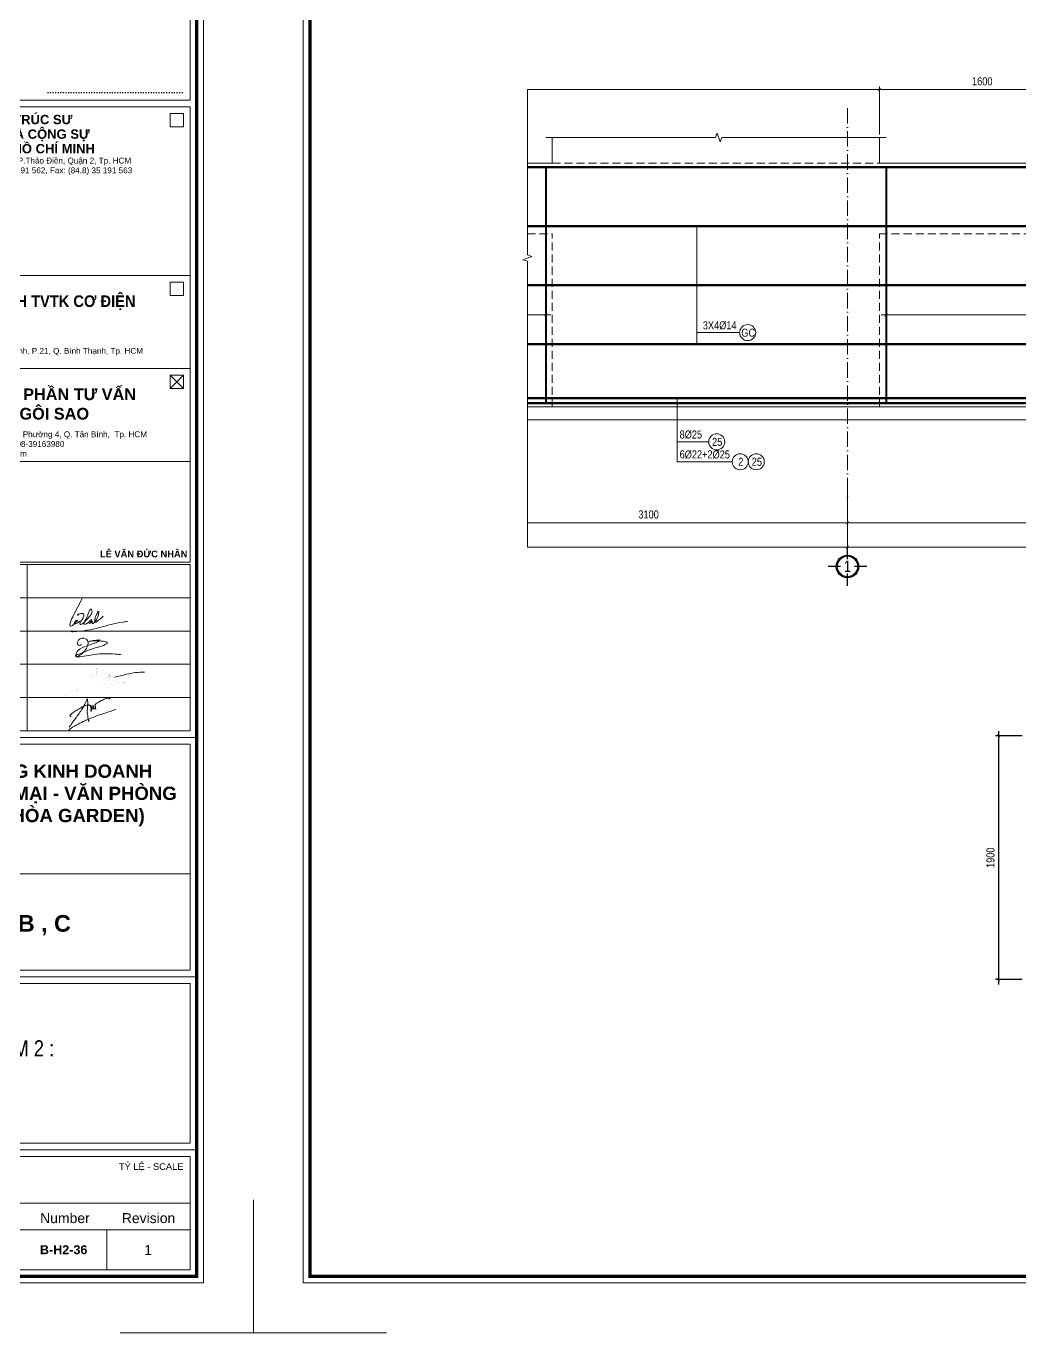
# Model space of a CAD drawing. Header units: millimetres. Extents: x 3014920 to 3563667, y -1638653 to -1356471.
# Drawn here: x 3387475 to 3395218, y -1621074 to -1610889 of the extents above; entities that cross this region are included whole.
import ezdxf
from ezdxf.enums import TextEntityAlignment as Align
from ezdxf.xclip import XClip

# ---------------------------------------------------------------- set-up
doc = ezdxf.new("R2010")
doc.units = ezdxf.units.MM
doc.header["$MEASUREMENT"] = 0
doc.header["$XCLIPFRAME"] = 0
doc.header["$PDMODE"] = 2
for name, pattern in [('6 TANG DIEN HINH 14-15$0$ACAD_ISO10W100', [18, 12, -3, 0, -3]), ('ACAD_ISO04W100', [30, 24, -3, 0, -3]), ('CENTER', [2, 1.25, -0.25, 0.25, -0.25]), ('HIDDEN', [0.375, 0.25, -0.125])]:
    doc.linetypes.add(name, pattern=pattern)
doc.layers.get('0').update_dxf_attribs({"lineweight": 9})
doc.layers.get('Defpoints').update_dxf_attribs({"color": 10, "lineweight": 0})
for name, color, linetype, lineweight in [('2', 2, 'Continuous', 20), ('CDAI', 21, 'Continuous', 40), ('CHG_XX_Khung ten$0$TEXT', 7, 'Continuous', 15), ('CHUNHO', 7, 'CENTER', 13), ('CHUTO', 51, 'Continuous', 15), ('CTHEP', 50, 'Continuous', 50), ('DBAO', 90, 'Continuous', 13), ('DGIONG', 130, 'Continuous', 13), ('KTH', 154, 'Continuous', 9), ('Net khuat', 8, 'HIDDEN', 13), ('TEXT', 7, 'Continuous', 15), ('TRUC', 251, 'ACAD_ISO04W100', 9)]:
    doc.layers.add(name, color=color, linetype=linetype, lineweight=lineweight)
doc.layers.add('8', color=8, linetype='Continuous')
doc.styles.add('ArialB', font='arialbd.ttf')
doc.styles.add('CHG_XX_Khung ten$0$A1 BORDER$0$ARIAL', font='arial.ttf')
doc.styles.add('CHG_XX_Khung ten$0$A1 BORDER$0$Arial - Bold', font='arialbd.ttf', dxfattribs={"height": 2.5})
doc.styles.add('CHG_XX_Khung ten$0$A1 BORDER$0$Title Block DD$0$Arial - Bold', font='arialbd.ttf', dxfattribs={"height": 2.5})
doc.styles.add('CHG_XX_Khung ten$0$arial', font='arial.ttf')
doc.styles.add('CHG_XX_Khung ten$0$Arial - Bold', font='arialbd.ttf')
doc.styles.add('HELVECONDENSE', font='VHELVCN_0.TTF')
doc.styles.add('Star-HelCon', font='VHELVCN_0.TTF')
doc.styles.add('TTP-HelCon', font='VHELVCN_0.TTF')
doc.styles.add('VNI-HELVE-CONDENSE', font='VHELVCN_0.TTF')
doc.dimstyles.new('kc-25', dxfattribs={"dimtxt": 62.5, "dimasz": 20, "dimexe": 20, "dimexo": 50, "dimgap": 25, "dimtad": 3, "dimdec": 0, "dimzin": 0, "dimdsep": 46, "dimtxsty": 'VNI-HELVE-CONDENSE', "dimblk": 'DIM', "dimcen": 2.5, "dimclrd": 256, "dimclre": 154, "dimclrt": 7, "dimaunit": 1, "dimadec": 0, "dimazin": 0, "dimtfac": 1, "dimtdec": 0, "dimtix": 1, "dimtmove": 0, "dimatfit": 3, "dimldrblk": 'DOT', "dimfxl": 1, "dimtolj": 1, "dimtzin": 0, "dimarcsym": 0})
doc.dimstyles.new('TTP-25', dxfattribs={"dimscale": 25, "dimtxt": 2.5, "dimasz": 1, "dimexe": 1, "dimexo": 1, "dimgap": 0.09, "dimtad": 0, "dimdec": 4, "dimrnd": 1, "dimzin": 9, "dimdsep": 46, "dimtxsty": 'TTP-HelCon', "dimblk": 'ARCHTICK', "dimcen": 0.09, "dimdle": 1.5, "dimclrd": 256, "dimclre": 256, "dimclrt": 7, "dimadec": 0, "dimazin": 0, "dimtfac": 1, "dimtdec": 4, "dimtmove": 0, "dimatfit": 3, "dimldrblk": 'ARCHTICK', "dimfxl": 1, "dimtvp": 1, "dimtolj": 1, "dimtzin": 0, "dimarcsym": 0})

# ---------------------------------------------------------------- blocks, each defined once
blk = doc.blocks.new('2Y-30')
at = {"layer": 'CTHEP'}
for p, q in [((49527.12206, -515), (4760.76516, -515)), ((49527.12206, -900), (4760.76516, -900)), ((49527.12206, -1385), (4760.76516, -1385))]:
    blk.add_line(p, q, dxfattribs=at)
for points in [[(4707.31066, -529.99859), (4707.31066, -30), (49599.99998, -30)], [(4712.18589, -1870), (49569.99999, -1870), (49569.99999, -1170)]]:
    blk.add_lwpolyline(points, dxfattribs=at)
at = {"layer": 'DBAO', "linetype": 'Continuous'}
blk.add_line((4666.37048, -1900), (49599.99998, -1900), dxfattribs=at)
blk = doc.blocks.new('_ArchTick')
at = {"color": 0, "linetype": 'ByBlock', "const_width": 0.15}
blk.add_lwpolyline([(-0.5, -0.5), (0.5, 0.5)], dxfattribs=at)
blk = doc.blocks.new('*D1028')
at = {"layer": 'Defpoints', "color": 0, "ltscale": 500, "transparency": 16777216}
for p in [(3395261, -1616421), (3395052, -1618321), (3395261, -1618321)]:
    blk.add_point(p, dxfattribs=at)
at = {"layer": 'KTH', "lineweight": -2, "ltscale": 500, "transparency": 16777216}
for p, q in [((3395236, -1616421), (3395027, -1616421)), ((3395052, -1616384), (3395052, -1618359)), ((3395236, -1618321), (3395027, -1618321))]:
    blk.add_line(p, q, dxfattribs=at)
at = {"layer": 'KTH', "lineweight": -2, "ltscale": 500, "transparency": 16777216, "xscale": 25, "yscale": 25, "zscale": 25}
for p, rotation in [((3395052, -1616421), 90), ((3395052, -1618321), 270)]:
    blk.add_blockref('_ArchTick', p, dxfattribs=dict(at, rotation=rotation))
at = {"layer": 'KTH', "color": 7, "ltscale": 500, "transparency": 16777216, "insert": (3394989, -1617371), "char_height": 62.5, "attachment_point": 5, "rotation": 90, "style": 'TTP-HelCon'}
blk.add_mtext('\\A1;1900', dxfattribs=at)
blk = doc.blocks.new('*D1644')
at = {"layer": 'Defpoints', "color": 0, "transparency": 16777216}
for p in [(35225, -2491), (44625, -2491), (35225, -2992)]:
    blk.add_point(p, dxfattribs=at)
at = {"layer": 'KTH', "lineweight": -2, "transparency": 16777216}
for p, q in [((35225, -2516), (35225, -3017)), ((44625, -2516), (44625, -3017)), ((44662, -2992), (35187, -2992))]:
    blk.add_line(p, q, dxfattribs=at)
at = {"layer": 'KTH', "lineweight": -2, "transparency": 16777216, "xscale": 25, "yscale": 25, "zscale": 25, "rotation": 180}
blk.add_blockref('_ArchTick', (35225, -2992), dxfattribs=at)
at = {"layer": 'KTH', "lineweight": -2, "transparency": 16777216, "xscale": 25, "yscale": 25, "zscale": 25}
blk.add_blockref('_ArchTick', (44625, -2992), dxfattribs=at)
at = {"layer": 'KTH', "color": 7, "transparency": 16777216, "insert": (39925, -2928), "char_height": 62.5, "attachment_point": 5, "style": 'TTP-HelCon'}
blk.add_mtext('\\A1;9400', dxfattribs=at)
blk = doc.blocks.new('*D1650')
at = {"layer": 'Defpoints', "color": 0, "transparency": 16777216}
for p in [(41825, 574), (38375, 300), (41825, 300)]:
    blk.add_point(p, dxfattribs=at)
at = {"layer": 'KTH', "lineweight": -2, "transparency": 16777216}
for p, q in [((38338, 574), (41862, 574)), ((38375, 325), (38375, 599)), ((41825, 325), (41825, 599))]:
    blk.add_line(p, q, dxfattribs=at)
at = {"layer": 'KTH', "lineweight": -2, "transparency": 16777216, "xscale": 25, "yscale": 25, "zscale": 25, "rotation": 180}
blk.add_blockref('_ArchTick', (38375, 574), dxfattribs=at)
at = {"layer": 'KTH', "lineweight": -2, "transparency": 16777216, "xscale": 25, "yscale": 25, "zscale": 25}
blk.add_blockref('_ArchTick', (41825, 574), dxfattribs=at)
at = {"layer": 'KTH', "color": 7, "transparency": 16777216, "insert": (40100, 638), "char_height": 62.5, "attachment_point": 5, "style": 'TTP-HelCon'}
blk.add_mtext('\\A1;3450', dxfattribs=at)
blk = doc.blocks.new('*D1655')
at = {"layer": 'Defpoints', "color": 0, "transparency": 16777216}
for p in [(38375, -2491), (41825, -2491), (41825, -2792)]:
    blk.add_point(p, dxfattribs=at)
at = {"layer": 'KTH', "lineweight": -2, "transparency": 16777216}
for p, q in [((38375, -2516), (38375, -2817)), ((41825, -2516), (41825, -2817)), ((38337, -2792), (41862, -2792))]:
    blk.add_line(p, q, dxfattribs=at)
at = {"layer": 'KTH', "lineweight": -2, "transparency": 16777216, "xscale": 25, "yscale": 25, "zscale": 25, "rotation": 180}
blk.add_blockref('_ArchTick', (38375, -2792), dxfattribs=at)
at = {"layer": 'KTH', "lineweight": -2, "transparency": 16777216, "xscale": 25, "yscale": 25, "zscale": 25}
blk.add_blockref('_ArchTick', (41825, -2792), dxfattribs=at)
at = {"layer": 'KTH', "color": 7, "transparency": 16777216, "insert": (40100, -2728), "char_height": 62.5, "attachment_point": 5, "style": 'TTP-HelCon'}
blk.add_mtext('\\A1;3450', dxfattribs=at)
blk = doc.blocks.new('*D1606')
at = {"layer": 'Defpoints', "color": 0, "transparency": 16777216}
for p in [(68225, -884), (68975, -884), (68225, -1182)]:
    blk.add_point(p, dxfattribs=at)
at = {"layer": 'KTH', "lineweight": -2, "transparency": 16777216}
for p, q in [((68225, -909), (68225, -1207)), ((68975, -909), (68975, -1207)), ((69013, -1182), (68187, -1182))]:
    blk.add_line(p, q, dxfattribs=at)
at = {"layer": 'KTH', "lineweight": -2, "transparency": 16777216, "xscale": 25, "yscale": 25, "zscale": 25}
for p, rotation in [((68225, -1182), 179.9999999866598), ((68975, -1182), 359.9999999866598)]:
    blk.add_blockref('_ArchTick', p, dxfattribs=dict(at, rotation=rotation))
at = {"layer": 'KTH', "color": 7, "transparency": 16777216, "insert": (68600, -1112), "char_height": 62.5, "attachment_point": 5, "rotation": 360, "style": 'TTP-HelCon'}
blk.add_mtext('\\A1;4Þ14a250-3', dxfattribs=at)
blk = doc.blocks.new('*D1607')
at = {"layer": 'Defpoints', "color": 0, "transparency": 16777216}
for p in [(71625, -884), (74725, -884), (71625, -1182)]:
    blk.add_point(p, dxfattribs=at)
at = {"layer": 'KTH', "lineweight": -2, "transparency": 16777216}
for p, q in [((71625, -909), (71625, -1207)), ((74725, -909), (74725, -1207)), ((74763, -1182), (71588, -1182))]:
    blk.add_line(p, q, dxfattribs=at)
at = {"layer": 'KTH', "lineweight": -2, "transparency": 16777216, "xscale": 25, "yscale": 25, "zscale": 25}
for p, rotation in [((71625, -1182), 179.9999999866598), ((74725, -1182), 359.9999999866598)]:
    blk.add_blockref('_ArchTick', p, dxfattribs=dict(at, rotation=rotation))
at = {"layer": 'KTH', "color": 7, "transparency": 16777216, "insert": (73175, -1112), "char_height": 62.5, "attachment_point": 5, "rotation": 360, "style": 'TTP-HelCon'}
blk.add_mtext('\\A1;4Þ14a250-3', dxfattribs=at)
blk = doc.blocks.new('*D1611')
at = {"layer": 'Defpoints', "color": 0, "transparency": 16777216}
for p in [(71575, 574), (65425, 300), (71575, 200)]:
    blk.add_point(p, dxfattribs=at)
at = {"layer": 'KTH', "lineweight": -2, "transparency": 16777216}
for p, q in [((65387, 574), (71612, 574)), ((65425, 325), (65425, 599)), ((71575, 225), (71575, 599))]:
    blk.add_line(p, q, dxfattribs=at)
at = {"layer": 'KTH', "lineweight": -2, "transparency": 16777216, "xscale": 25, "yscale": 25, "zscale": 25, "rotation": 180}
blk.add_blockref('_ArchTick', (65425, 574), dxfattribs=at)
at = {"layer": 'KTH', "lineweight": -2, "transparency": 16777216, "xscale": 25, "yscale": 25, "zscale": 25}
blk.add_blockref('_ArchTick', (71575, 574), dxfattribs=at)
at = {"layer": 'KTH', "color": 7, "transparency": 16777216, "insert": (68500, 638), "char_height": 62.5, "attachment_point": 5, "style": 'TTP-HelCon'}
blk.add_mtext('\\A1;6150', dxfattribs=at)
blk = doc.blocks.new('*D1613')
at = {"layer": 'Defpoints', "color": 0, "transparency": 16777216}
for p in [(71325, -2445), (64975, -2677), (71325, -2992)]:
    blk.add_point(p, dxfattribs=at)
at = {"layer": 'KTH', "lineweight": -2, "transparency": 16777216}
for p, q in [((71325, -2470), (71325, -3017)), ((64975, -2702), (64975, -3017)), ((64937, -2992), (71362, -2992))]:
    blk.add_line(p, q, dxfattribs=at)
at = {"layer": 'KTH', "lineweight": -2, "transparency": 16777216, "xscale": 25, "yscale": 25, "zscale": 25, "rotation": 180}
blk.add_blockref('_ArchTick', (64975, -2992), dxfattribs=at)
at = {"layer": 'KTH', "lineweight": -2, "transparency": 16777216, "xscale": 25, "yscale": 25, "zscale": 25}
blk.add_blockref('_ArchTick', (71325, -2992), dxfattribs=at)
at = {"layer": 'KTH', "color": 7, "transparency": 16777216, "insert": (68150, -2928), "char_height": 62.5, "attachment_point": 5, "style": 'TTP-HelCon'}
blk.add_mtext('\\A1;6350', dxfattribs=at)
blk = doc.blocks.new('*D1614')
at = {"layer": 'Defpoints', "color": 0, "transparency": 16777216}
for p in [(71325, -2445), (82475, -2445), (82475, -2992)]:
    blk.add_point(p, dxfattribs=at)
at = {"layer": 'KTH', "lineweight": -2, "transparency": 16777216}
for p, q in [((71325, -2470), (71325, -3017)), ((82475, -2470), (82475, -3017)), ((71287, -2992), (82512, -2992))]:
    blk.add_line(p, q, dxfattribs=at)
at = {"layer": 'KTH', "lineweight": -2, "transparency": 16777216, "xscale": 25, "yscale": 25, "zscale": 25, "rotation": 180}
blk.add_blockref('_ArchTick', (71325, -2992), dxfattribs=at)
at = {"layer": 'KTH', "lineweight": -2, "transparency": 16777216, "xscale": 25, "yscale": 25, "zscale": 25}
blk.add_blockref('_ArchTick', (82475, -2992), dxfattribs=at)
at = {"layer": 'KTH', "color": 7, "transparency": 16777216, "insert": (76900, -2928), "char_height": 62.5, "attachment_point": 5, "style": 'TTP-HelCon'}
blk.add_mtext('\\A1;11150', dxfattribs=at)
blk = doc.blocks.new('*D1590')
at = {"layer": 'Defpoints', "color": 0, "transparency": 16777216}
for p in [(71575, 574), (71575, 300), (73175, 300)]:
    blk.add_point(p, dxfattribs=at)
at = {"layer": 'KTH', "lineweight": -2, "transparency": 16777216}
for p, q in [((73213, 574), (71537, 574)), ((71575, 325), (71575, 599)), ((73175, 325), (73175, 599))]:
    blk.add_line(p, q, dxfattribs=at)
at = {"layer": 'KTH', "lineweight": -2, "transparency": 16777216, "xscale": 25, "yscale": 25, "zscale": 25, "rotation": 180}
blk.add_blockref('_ArchTick', (71575, 574), dxfattribs=at)
at = {"layer": 'KTH', "lineweight": -2, "transparency": 16777216, "xscale": 25, "yscale": 25, "zscale": 25}
blk.add_blockref('_ArchTick', (73175, 574), dxfattribs=at)
at = {"layer": 'KTH', "color": 7, "transparency": 16777216, "insert": (72375, 638), "char_height": 62.5, "attachment_point": 5, "style": 'TTP-HelCon'}
blk.add_mtext('\\A1;1600', dxfattribs=at)
blk = doc.blocks.new('dau truc')
blk.add_circle((0, 0), 180)
at = {"layer": '8'}
for p, q in [((0, 127), (0, 345)), ((-127, 0), (-345, 0)), ((0, -345), (0, -127)), ((345, 0), (127, 0))]:
    blk.add_line(p, q, dxfattribs=at)
blk.add_circle((0, 0), 200, dxfattribs=at)
at = {"layer": 'TEXT', "style": 'HELVECONDENSE'}
blk.add_attdef('A', text='', height=233, dxfattribs=at).set_placement((0, 0), align=Align.MIDDLE)
blk = doc.blocks.new('*D1603')
at = {"layer": 'Defpoints', "color": 0, "transparency": 16777216}
for p in [(68225, -2501), (71325, -2445), (68225, -2802)]:
    blk.add_point(p, dxfattribs=at)
at = {"layer": 'KTH', "lineweight": -2, "transparency": 16777216}
for p, q in [((68225, -2526), (68225, -2827)), ((71325, -2470), (71325, -2827)), ((71362, -2802), (68187, -2802))]:
    blk.add_line(p, q, dxfattribs=at)
at = {"layer": 'KTH', "lineweight": -2, "transparency": 16777216, "xscale": 25, "yscale": 25, "zscale": 25, "rotation": 180}
blk.add_blockref('_ArchTick', (68225, -2802), dxfattribs=at)
at = {"layer": 'KTH', "lineweight": -2, "transparency": 16777216, "xscale": 25, "yscale": 25, "zscale": 25}
blk.add_blockref('_ArchTick', (71325, -2802), dxfattribs=at)
at = {"layer": 'KTH', "color": 7, "transparency": 16777216, "insert": (69775, -2738), "char_height": 62.5, "attachment_point": 5, "style": 'TTP-HelCon'}
blk.add_mtext('\\A1;3100', dxfattribs=at)
blk = doc.blocks.new('DIM')
h = blk.add_hatch(color=1)
h.paths.add_polyline_path([(0.49, 0.29, 1), (0.29, 0.49), (-0.19, 0), (0.19, 0)])
h.paths.add_polyline_path([(0.19, 0), (-0.19, 0), (-0.49, -0.29, 1), (-0.29, -0.49)])
at = {"color": 9}
for p, q in [((-0.19, 0), (-1.5, 0)), ((0.19, 0), (1.5, 0))]:
    blk.add_line(p, q, dxfattribs=at)
at = {"color": 1}
for p, q in [((-0.49, -0.29), (0.29, 0.49)), ((-0.29, -0.49), (0.49, 0.29)), ((-0.19, 0), (0.19, 0))]:
    blk.add_line(p, q, dxfattribs=at)
blk.add_arc((-0.39, -0.39), 0.138, 135, 315, dxfattribs=at)
blk = doc.blocks.new('*D1580')
at = {"layer": 'Defpoints', "color": 0, "transparency": 16777216}
for p in [(71325, -2445), (74825, -2501), (74825, -2802)]:
    blk.add_point(p, dxfattribs=at)
at = {"layer": 'KTH', "lineweight": -2, "transparency": 16777216}
for p, q in [((71325, -2470), (71325, -2827)), ((74825, -2526), (74825, -2827)), ((71287, -2802), (74863, -2802))]:
    blk.add_line(p, q, dxfattribs=at)
at = {"layer": 'KTH', "lineweight": -2, "transparency": 16777216, "xscale": 25, "yscale": 25, "zscale": 25, "rotation": 180}
blk.add_blockref('_ArchTick', (71325, -2802), dxfattribs=at)
at = {"layer": 'KTH', "lineweight": -2, "transparency": 16777216, "xscale": 25, "yscale": 25, "zscale": 25}
blk.add_blockref('_ArchTick', (74825, -2802), dxfattribs=at)
at = {"layer": 'KTH', "color": 7, "transparency": 16777216, "insert": (73075, -2738), "char_height": 62.5, "attachment_point": 5, "style": 'TTP-HelCon'}
blk.add_mtext('\\A1;3500', dxfattribs=at)
blk = doc.blocks.new('CHG_XX_Khung ten')
for p, q in [((816, 283.93), (820, 287.93)), ((820, 283.93), (816, 287.93)), ((687, 179), (824, 179)), ((687, 107), (824, 107)), ((687, 55), (824, 55))]:
    blk.add_line(p, q)
at = {"color": 9, "linetype": 'Continuous'}
blk.add_line((773, 231), (773, 181), dxfattribs=at)
at = {"linetype": 'Continuous'}
for p, q in [((689, 39), (822, 39)), ((797, 31), (797, 19))]:
    blk.add_line(p, q, dxfattribs=at)
for points in [[(15, 579), (826, 579), (826, 15), (15, 15)], [(816, 362.62), (820, 362.62), (820, 366.62), (816, 366.62)], [(816, 311.93), (820, 311.93), (820, 315.93), (816, 315.93)], [(816, 283.93), (820, 283.93), (820, 287.93), (816, 287.93)]]:
    blk.add_lwpolyline(points, close=True)
at = {"color": 4, "linetype": 'Continuous', "const_width": 1}
blk.add_lwpolyline([(17, 577), (824, 577), (824, 17), (17, 17)], close=True, dxfattribs=at)
at = {"linetype": 'Continuous'}
for points in [[(689, 420.69), (822, 420.69), (822, 370.62), (689, 370.62)], [(689, 368.62), (822, 368.62), (822, 317.93), (689, 317.93)], [(689, 317.93), (822, 317.93), (822, 289.93), (689, 289.93)], [(689, 289.93), (822, 289.93), (822, 261.93), (689, 261.93)], [(689, 177), (822, 177), (822, 138), (689, 138)], [(689, 109), (822, 109), (822, 138), (689, 138)], [(689, 105), (822, 105), (822, 57), (689, 57)], [(689, 53), (822, 53), (822, 31), (689, 31)], [(822, 19), (689, 19), (689, 31), (822, 31)]]:
    blk.add_lwpolyline(points, close=True, dxfattribs=at)
at = {"color": 9, "linetype": 'Continuous'}
for points in [[(689, 261.93), (822, 261.93), (822, 231.73), (689, 231.73)], [(822, 221), (689, 221), (689, 231), (822, 231)], [(822, 211), (689, 211), (689, 221), (822, 221)], [(822, 201), (689, 201), (689, 211), (822, 211)], [(822, 191), (689, 191), (689, 201), (822, 201)], [(822, 181), (689, 181), (689, 191), (822, 191)]]:
    blk.add_lwpolyline(points, close=True, dxfattribs=at)
blk.add_lwpolyline([(822, 211), (689, 211), (822, 211)], dxfattribs=at)
at = {"color": 1}
for points in [[(785.63, 182.08), (787.56, 184.76), (789.61, 187.7), (790.35, 188.98), (790.79, 189.92), (791.06, 190.59), (791.21, 189.09), (791.18, 188.31), (791.14, 187.75), (791.09, 186.47), (791.21, 185.58), (791.42, 184.31), (791.51, 183.99), (791.51, 183.74)], [(786.29, 185.19), (785.86, 185.61), (786.06, 185.86), (787.11, 186.7), (788.17, 187.35), (789.1, 187.9), (790.12, 188.41), (790.69, 188.61), (791.04, 188.74), (791.47, 188.79), (791.73, 188.72), (791.92, 188.61), (792.08, 188.33), (792.16, 188.06), (792.21, 187.84), (792.21, 187.27), (792.2, 187.05), (792.23, 186.85), (792.39, 187.1), (792.48, 187.84), (792.46, 188.12), (792.44, 188.61), (792.46, 188.03), (792.53, 187.67), (792.73, 187.74), (792.86, 187.87), (792.9, 188.09), (792.9, 188.28), (792.87, 188.7), (792.91, 188.19), (792.93, 187.79), (792.94, 187.69), (793.11, 187.61), (793.31, 187.73), (793.45, 187.93), (793.48, 188.22), (793.48, 188.64), (793.48, 189.05), (793.48, 188.49), (793.56, 187.84), (793.63, 187.45), (793.48, 188.6), (793.51, 188.92), (794.2, 189.45), (794.72, 189.76), (795.44, 190.17), (796.2, 190.5), (796.65, 190.69), (797.26, 190.79), (797.77, 190.74), (797.95, 190.55)], [(785.43, 181.21), (786.17, 181.73), (788.31, 183), (790.34, 184), (791.77, 184.64), (795.08, 185.91), (796.87, 186.5), (799.7, 187.42)]]:
    blk.add_spline(points, degree=3, dxfattribs=at)
at = {"layer": 'CHG_XX_Khung ten$0$TEXT', "color": 1}
blk.add_lwpolyline([(801.29, 204.04, -0.124137), (800.16, 204.02, 0.028888), (797.25, 204.19, 0.026156), (793.98, 204.04, 0.007061), (788.86, 203.28, -0.091769), (787.85, 203.27, -0.25841), (787.51, 203.62, -0.039719), (788.28, 204, -0.004242), (791.23, 205.18, -0.019244), (794.8, 206.31, 0.094204), (797.02, 207.28, 0.504882), (796.98, 207.63, 0.07616), (796.3, 207.87, 0.041135), (794.97, 208.03, 0.034641), (791.34, 207.9, 0.01407), (792.8, 208.12, 0.003668), (794.71, 208.36, -0.800617), (794.79, 208.18, -0.093248), (793.21, 207.32, 0.020479), (791.05, 206.59, 0.096842), (788.38, 205.18, 0.259163), (787.77, 203.63, 0.564182), (788.17, 203.39, 0.087383), (789.69, 204.36, 0.156422), (791.35, 207.23, 0.228987), (790.91, 208.45, 0.272068), (789.19, 208.76, 0.293527), (788.08, 207.43, 0.171419), (788.25, 206.94, 0.281707), (788.69, 206.7, 0.217513), (789.34, 206.92)], format="xyb", dxfattribs=at)
at = {"layer": 'CHG_XX_Khung ten$0$TEXT', "color": 1, "const_width": 0.0121}
for points in [[(791.6, 198.34, 0.143835), (794.1, 199.89, -0.075685), (793.5, 197.02, -0.172299), (794.95, 199.92, -0.299798), (795.6, 198.96, -0.170508), (795.36, 197.75, 0.168316), (795.11, 197.03)], [(791.95, 196.04, -0.054469), (792.33, 197.1, 0.103257), (792.78, 199.38)], [(797.47, 197.92, 0.401177), (797.3, 198.32, 0.483935), (795.9, 197.43, 0.196997), (796.02, 196.61, 0.296639), (796.38, 196.53, 0.183057), (797.12, 197.39)], [(797.48, 198.09, 0.142769), (797.07, 197.1, 0.220826), (797.29, 196.56, 0.106687), (798.07, 198.16, 0.181562), (797.64, 197.4, -0.039872), (797.25, 196.09, -0.060225), (798.09, 197.69, 0.017174), (797.52, 196.45, -0.149286), (799.3, 197.16)], [(806.31, 195.73, -0.026807), (805.12, 195.66, 0.027369), (800.25, 195.52, 0.022423), (795.26, 194.89, 0.038275), (791.04, 194.04, 0.053272), (785.95, 192.37, 0.118692), (783.44, 190.96)]]:
    blk.add_lwpolyline(points, format="xyb", dxfattribs=at)
at = {"layer": 'CHG_XX_Khung ten$0$TEXT', "color": 1}
for centre, radius, start, end in [((793.37, 230.45), 33.81, 280.1185, 286.3373), ((808.51, 174.85), 23.83, 90.5448, 103.6788)]:
    blk.add_arc(centre, radius, start, end, dxfattribs=at)
for points in [[(789.62, 220.97), (786.72, 215.31), (785.87, 213.03), (785.94, 212.46), (786.42, 212.53), (787.18, 213.24), (787.77, 213.73), (788.12, 214.16), (788.07, 214.29), (787.94, 214.27), (787.28, 213.56), (787.2, 213.33), (787.26, 213.21), (787.44, 213.16), (787.7, 213.23), (788.87, 214.02)], [(788.4, 215.73), (788.18, 215.82), (788.21, 216), (788.32, 216.07), (788.7, 216.16), (789.23, 216.24), (789.76, 216.24), (790.01, 216.08), (790.1, 215.79), (790.05, 215.41), (788.96, 213.65), (788.88, 213.4), (788.88, 213.13), (789, 213.02), (789.17, 213.01), (789.51, 213.17), (790.77, 214.27), (791.67, 215.27), (792.3, 216.07), (792.5, 216.66), (792.49, 217.11), (792.33, 217.45), (792.13, 217.58), (791.94, 217.52), (791.73, 217.16), (790.12, 213.5), (790.04, 213.21), (790.14, 213.12), (791.53, 213.7), (792.32, 214.06), (792.42, 214.24), (792.36, 214.39), (792.17, 214.35), (791.86, 214.12), (791.68, 213.82), (791.57, 213.47), (791.67, 213.35), (791.96, 213.42), (792.51, 213.89), (792.61, 213.78), (792.55, 213.52), (792.61, 213.3), (792.77, 213.25), (793.05, 213.46), (794.1, 214.86), (794.42, 215.85), (794.57, 216.45), (794.53, 216.83), (794.42, 216.89), (794.27, 216.8), (794.14, 216.57), (793.62, 215.47), (793.41, 214.74), (793.36, 214.18), (793.41, 213.82), (793.56, 213.67), (793.77, 213.71), (794.19, 213.99), (795.35, 214.98), (795.89, 215.51)], [(786.22, 211.12), (786.28, 210.87), (786.71, 210.78), (801.78, 213.69), (803.18, 213.88)]]:
    blk.add_spline(points, degree=3, dxfattribs=at)
at = {"layer": 'Defpoints', "color": 1, "ltscale": 2}
for points in [[(40.06, 0), (0, 0), (0, 40)], [(800.94, 0), (841, 0), (841, 40)]]:
    blk.add_lwpolyline(points, dxfattribs=at)
for s, height, style, p in [('.....................................................', 2, 'CHG_XX_Khung ten$0$A1 BORDER$0$Title Block DD$0$Arial - Bold', (820, 373.62)), ('LÊ VĂN ĐỨC NHÂN', 2.0073, 'CHG_XX_Khung ten$0$Arial - Bold', (821.19, 234.17)), ('TỶ LỆ - SCALE', 2, 'CHG_XX_Khung ten$0$A1 BORDER$0$ARIAL', (820, 50))]:
    blk.add_text(s, height=height, dxfattribs=dict(style=style)).set_placement(p, align=Align.MIDDLE_RIGHT)
for s, style, p in [('Number', 'CHG_XX_Khung ten$0$A1 BORDER$0$ARIAL', (784.37, 34.5)), ('Revision', 'CHG_XX_Khung ten$0$A1 BORDER$0$ARIAL', (809.5, 34.5)), ('1', 'CHG_XX_Khung ten$0$arial', (809.36, 24.93))]:
    blk.add_text(s, height=3, dxfattribs=dict(style=style)).set_placement(p, align=Align.MIDDLE_CENTER)
at = {"ltscale": 10, "insert": (739.49, 366.19), "char_height": 2.8, "width": 76.248, "attachment_point": 1, "line_spacing_factor": 0.938532, "style": 'CHG_XX_Khung ten$0$A1 BORDER$0$Arial - Bold'}
blk.add_mtext('CÔNG TY KIẾN TRÚC SƯ\\PHỒ THIỆU TRỊ VÀ CỘNG SỰ\\PCHI NHÁNH TP.HỒ CHÍ MINH', dxfattribs=at)
at = {"ltscale": 10}
for s, insert, char_height, width, attachment_point, style in [('Địa chỉ: 37 Trần Ngọc Diện, P.Thảo Điền, Quận 2, Tp. HCM\\PTel: (84.8) 35 191 561 – 35 191 562, Fax: (84.8) 35 191 563\\PEmail: hcmc@htt-group.com', (739.49, 345.2), 1.75, 83.001, 7, 'CHG_XX_Khung ten$0$A1 BORDER$0$ARIAL'), ('{\\W0.9;CÔNG TY TNHH TVTK CƠ ĐIỆN \\PĐỒNG TÂM}', (739.49, 311.93), 3.5, 76.248, 1, 'CHG_XX_Khung ten$0$A1 BORDER$0$Arial - Bold'), ('\\pt8.75;Địa chỉ: 168 Xô Viết Nghệ Tĩnh, P.21, Q. Bình Thạnh, Tp. HCM \\P\\ptz;Tel: (084.28) 3898 0958', (739.49, 290.93), 1.75, 83.001, 7, 'CHG_XX_Khung ten$0$A1 BORDER$0$ARIAL'), ('CÔNG TY CỔ PHẦN TƯ VẤN \\PXÂY DỰNG NGÔI SAO', (739.49, 283.93), 3.5, 76.248, 1, 'CHG_XX_Khung ten$0$A1 BORDER$0$Arial - Bold'), ('Địa chỉ: 34 Hoàng Quốc Việt, Phường 4, Q. Tân Bình,  Tp. HCM\\PTel: +08-39163980 - Fax : +08-39163980 \\PEmail:  ctyngoisao@gmail.com', (739.49, 262.93), 1.75, 83.001, 7, 'CHG_XX_Khung ten$0$A1 BORDER$0$ARIAL')]:
    blk.add_mtext(s, dxfattribs=dict(at, insert=insert, char_height=char_height, width=width, attachment_point=attachment_point, style=style))
at = {"attachment_point": 2, "style": 'CHG_XX_Khung ten$0$A1 BORDER$0$Arial - Bold'}
for s, insert, char_height, width in [('DỰ ÁN ĐẦU TƯ XÂY DỰNG KINH DOANH\\PKHU CHUNG CƯ - THƯƠNG MẠI - VĂN PHÒNG\\P(KHU PHỨC HỢP CÔNG HÒA GARDEN)', (755.4, 170.88), 4, 159.8745), ('KHỐI NHÀ A , B , C', (754.52, 125.61), 5, 104.1229)]:
    blk.add_mtext(s, dxfattribs=dict(at, insert=insert, char_height=char_height, width=width))
blk = doc.blocks.new('2Y-29')
at = {"layer": 'CDAI'}
for points in [[(68975.01067, -30), (68975.01067, -1870)], [(71625.02751, -30), (71625.02751, -1870)]]:
    blk.add_lwpolyline(points, dxfattribs=at)
at = {"layer": 'CTHEP'}
for p, q in [((82396.41101, -489.99841), (8878.4469, -489.99842)), ((82396.41101, -949.99894), (8878.4469, -949.99894)), ((82396.41101, -1409.99947), (8878.4469, -1409.99947))]:
    blk.add_line(p, q, dxfattribs=at)
for points in [[(8854.99241, -529.99859), (8854.99241, -30), (82444.99991, -30)], [(54492.90498, -1870), (82444.99991, -1870), (82444.99991, -1170)], [(35225.01047, -1830), (44849.99897, -1830)], [(68224.99358, -1831.05413), (74825.02138, -1831.05413)], [(8854.9924, -1870), (54492.90498, -1870)]]:
    blk.add_lwpolyline(points, dxfattribs=at)
at = {"layer": 'DBAO', "linetype": 'Continuous'}
for p, q in [((69024.99992, 200), (69024.99992, 0)), ((71574.99992, 0), (71574.99992, 200)), ((38599.99991, 0), (41599.99991, 0)), ((16899.99991, -1900), (55974.98808, -1900)), ((55974.9879, -1900), (82474.99991, -1900))]:
    blk.add_line(p, q, dxfattribs=at)
at = {"layer": 'DBAO'}
for p, q in [((65424.99991, 0), (69024.99992, 0)), ((71574.99992, 0), (73155.0843, 0))]:
    blk.add_line(p, q, dxfattribs=at)
at = {"layer": 'DBAO', "linetype": 'Continuous', "flags": 128}
for points in [[(55974.98808, -2000), (82474.99991, -2000), (82474.99991, 0)], [(16899.99991, -2000), (55974.98828, -2000)]]:
    blk.add_lwpolyline(points, dxfattribs=at)
at = {"layer": 'DGIONG', "linetype": 'Continuous', "flags": 128}
blk.add_lwpolyline([(71624.99992, 200), (70346.48052, 200), (70333.98052, 165.65653), (70308.98052, 234.34347), (70296.48052, 200), (68974.98492, 200)], dxfattribs=at)
at = {"layer": 'DGIONG'}
for centre in [(70547.23233, -1320.57282), (70305.78768, -2171.66908), (70489.48068, -2326.65003), (70614.48068, -2326.65003)]:
    blk.add_circle(centre, 62.5, dxfattribs=at)
at = {"layer": 'Net khuat', "ltscale": 250}
for p, q in [((69024.99992, 0), (71574.99992, 0)), ((65549.99998, -550), (69025.01817, -550)), ((69025.01817, -1900), (69025.01817, -550)), ((71575.0275, -1900), (71575.0275, -550)), ((71575.0275, -550), (82175.01817, -550))]:
    blk.add_line(p, q, dxfattribs=at)
at = {"layer": 'TRUC', "linetype": '6 TANG DIEN HINH 14-15$0$ACAD_ISO10W100', "ltscale": 10, "elevation": 0}
blk.add_lwpolyline([(71324.99991, 429.57332), (71324.99991, -2641.26711)], dxfattribs=at)
at = {"layer": '2', "ltscale": 300}
ref = blk.add_blockref('dau truc', (71324.99991, -3142.60952), dxfattribs=dict(at, xscale=0.436713129747659, yscale=0.436713129747659, zscale=0.436713129747659))
ref.add_attrib('A', '1', dxfattribs={"layer": 'TEXT', "height": 87.5, "style": 'HELVECONDENSE'}).set_placement((71324.99991, -3142.60952), align=Align.MIDDLE)
at = {"layer": 'TEXT', "style": 'TTP-HelCon'}
for s, p in [('3X4Þ14', (70197.66147, -1294.71982)), ('8Þ25', (70016.6728, -2145.81608, 0)), ('6Þ22+2Þ25', (70016.6728, -2300.79708, 0))]:
    blk.add_text(s, height=62.5, dxfattribs=at).set_placement(p)
at = {"layer": 'TEXT', "style": 'Star-HelCon'}
for s, p in [('GC', (70551.399, -1320.57282)), ('25', (70309.95434, -2171.66908)), ('2', (70493.64734, -2326.65003)), ('25', (70618.64734, -2326.65003))]:
    blk.add_text(s, height=62.5, dxfattribs=at).set_placement(p, align=Align.MIDDLE)
at = {"layer": 'KTH'}
for base, p1, p2, picture, middle in [((41824.99999, 574.00461), (38375.0075, 300), (41824.99999, 300), '*D1650', (40100.00374, 637.83794)), ((68224.99358, -2802.09838), (71324.99991, -2445.31883), (68224.99358, -2501.05412), '*D1603', (69774.99675, -2738.26505))]:
    dim = blk.add_linear_dim(base=base, p1=p1, p2=p2, angle=180, dimstyle='TTP-25', override={"dimtmove": 1}, dxfattribs=at)
    dim.commit()
    dim.dimension.update_dxf_attribs({"geometry": picture, "text_midpoint": middle})
at = {"layer": 'KTH', "color": 5}
for base, p1, p2, picture, middle in [((71574.99992, 574.00461), (65424.99991, 300), (71574.99992, 200), '*D1611', (68499.99991, 637.83794)), ((71324.99991, -2991.74498), (64974.99991, -2676.57625), (71324.99991, -2445.31883), '*D1613', (68149.99991, -2927.91165)), ((82474.99991, -2991.74498), (71324.99991, -2445.31883), (82474.99991, -2445.31883), '*D1614', (76899.99991, -2927.91165))]:
    dim = blk.add_linear_dim(base=base, p1=p1, p2=p2, dimstyle='TTP-25', override={"dimtmove": 1}, dxfattribs=at)
    dim.commit()
    dim.dimension.update_dxf_attribs({"geometry": picture, "text_midpoint": middle})
at = {"layer": 'KTH'}
for base, p1, p2, picture, middle in [((71574.99992, 574.00461), (73175.0075, 300), (71574.99992, 300), '*D1590', (72375.00371, 637.83794)), ((35224.97624, -2991.74498), (44624.97624, -2490.74498), (35224.97624, -2490.74498), '*D1644', (39924.97624, -2927.91165)), ((41824.97624, -2791.78924), (38374.97631, -2490.74498), (41824.97624, -2490.74498), '*D1655', (40099.97628, -2727.95591)), ((74825.02138, -2802.09838), (71324.99991, -2445.31883), (74825.02138, -2501.05412), '*D1580', (73075.01065, -2738.26505))]:
    dim = blk.add_linear_dim(base=base, p1=p1, p2=p2, dimstyle='TTP-25', override={"dimtmove": 1}, dxfattribs=at)
    dim.commit()
    dim.dimension.update_dxf_attribs({"geometry": picture, "text_midpoint": middle})
for base, p1, p2, picture, middle in [((68224.99358, -1182.1056), (68975.01067, -883.76691), (68224.99358, -883.76691), '*D1606', (68600.00213, -1112.18893)), ((71625.02751, -1182.1056), (74725.0843, -883.76691), (71625.02751, -883.76691), '*D1607', (73175.0559, -1112.18893))]:
    dim = blk.add_linear_dim(base=base, p1=p1, p2=p2, angle=179.999999987, text='4Þ14a250-3', dimstyle='TTP-25', override={"dimtmove": 1}, dxfattribs=at)
    dim.commit()
    dim.dimension.update_dxf_attribs({"geometry": picture, "text_midpoint": middle})
at = {"layer": 'DGIONG'}
for points in [[(70150.45181, -489.99842), (70150.54649, -1320.57277), (70482.23227, -1320.57277)], [(70150.51387, -949.99894), (70150.54649, -1320.57277), (70482.23227, -1320.57277)], [(70150.54685, -1409.99947), (70150.54649, -1320.57277), (70482.23227, -1320.57277)], [(69998.161, -1831.05412), (69998.16077, -2171.66903), (70243.28768, -2171.66903)], [(69998.16095, -1871.05412), (69998.16077, -2326.65003), (70426.98068, -2326.65003)]]:
    blk.add_leader(points, dimstyle='kc-25', override={"dimtad": 0, "dimldrblk": 'ArchTick', "dimfxl": 100, "dimarcsym": 1}, dxfattribs=at)

msp = doc.modelspace()

# ---------------------------------------------------------------- linework, layer by layer
at = {"layer": 'DGIONG', "linetype": 'Continuous', "flags": 128}
msp.add_lwpolyline([(3391380.19033, -1614949.51881), (3391380.19042, -1612722.21769), (3391345.84695, -1612709.71769), (3391414.53389, -1612684.71769), (3391380.19042, -1612672.21769), (3391380.19031, -1611383.76922)], dxfattribs=at)

# ---------------------------------------------------------------- block references
at = {"layer": 'DGIONG', "color": 5}
ref = msp.add_blockref('2Y-29', (3345987.58685, -1611640.84553), dxfattribs=at)
XClip(ref).set_block_clipping_path([(21983.4497472933, -4196.449696447), (39142.7141375514, 893.402555306)])
ref = msp.add_blockref('2Y-29', (3322549.76415, -1611957.77383), dxfattribs=at)
XClip(ref).set_block_clipping_path([(68830.4261572161, -3887.6057525929), (83784.008830192, 855.4057333251)])
ref = msp.add_blockref('2Y-30', (3379153.68716, -1615010.81209), dxfattribs=at)
XClip(ref).set_block_clipping_path([(32335.0449996539, -3487.627151635), (49966.1705821641, 735.162145579)])
ref = msp.add_blockref('2Y-29', (3327376.09619, -1616030.71659), dxfattribs=at)
XClip(ref).set_block_clipping_path([(40863.300425333, -3919.454957101), (57139.9235822782, 925.4208952291)])

# ---------------------------------------------------------------- texts
at = {"layer": 'CHUNHO', "style": 'Star-HelCon'}
msp.add_text('DAÀM TAÀNG HAÀM 2 :', height=125, dxfattribs=at).set_placement((3387039.21156, -1618918.83476), align=Align.CENTER)
at = {"layer": 'CHUTO', "color": 7, "style": 'ArialB'}
msp.add_text('B-H2-36', height=70, dxfattribs=at).set_placement((3387767.321, -1620461.20976), align=Align.CENTER)

# ---------------------------------------------------------------- dimensions: what is measured, and where the dimension line sits
at = {"layer": 'KTH', "ltscale": 500}
dim = msp.add_linear_dim(base=(3395052.36173, -1618321.49991), p1=(3395260.59937, -1616421.49991), p2=(3395260.59937, -1618321.49991), angle=90, dimstyle='TTP-25', dxfattribs=at)
dim.commit()
dim.dimension.update_dxf_attribs({"geometry": '*D1028', "text_midpoint": (3394988.52839, -1617371.49991)})

# ---------------------------------------------------------------- next in the draw order: block references
at = {"color": 5, "xscale": 25.92478421704392, "yscale": 25.92478421704392, "zscale": 25.92478421704392}
msp.add_blockref('CHG_XX_Khung ten', (3367442.52377, -1621074.38806), dxfattribs=at)

# ---------------------------------------------------------------- next in the draw order: block references
msp.add_blockref('CHG_XX_Khung ten', (3389245.2673, -1621074.38806), dxfattribs=at)

doc.saveas('drawing.dxf')
